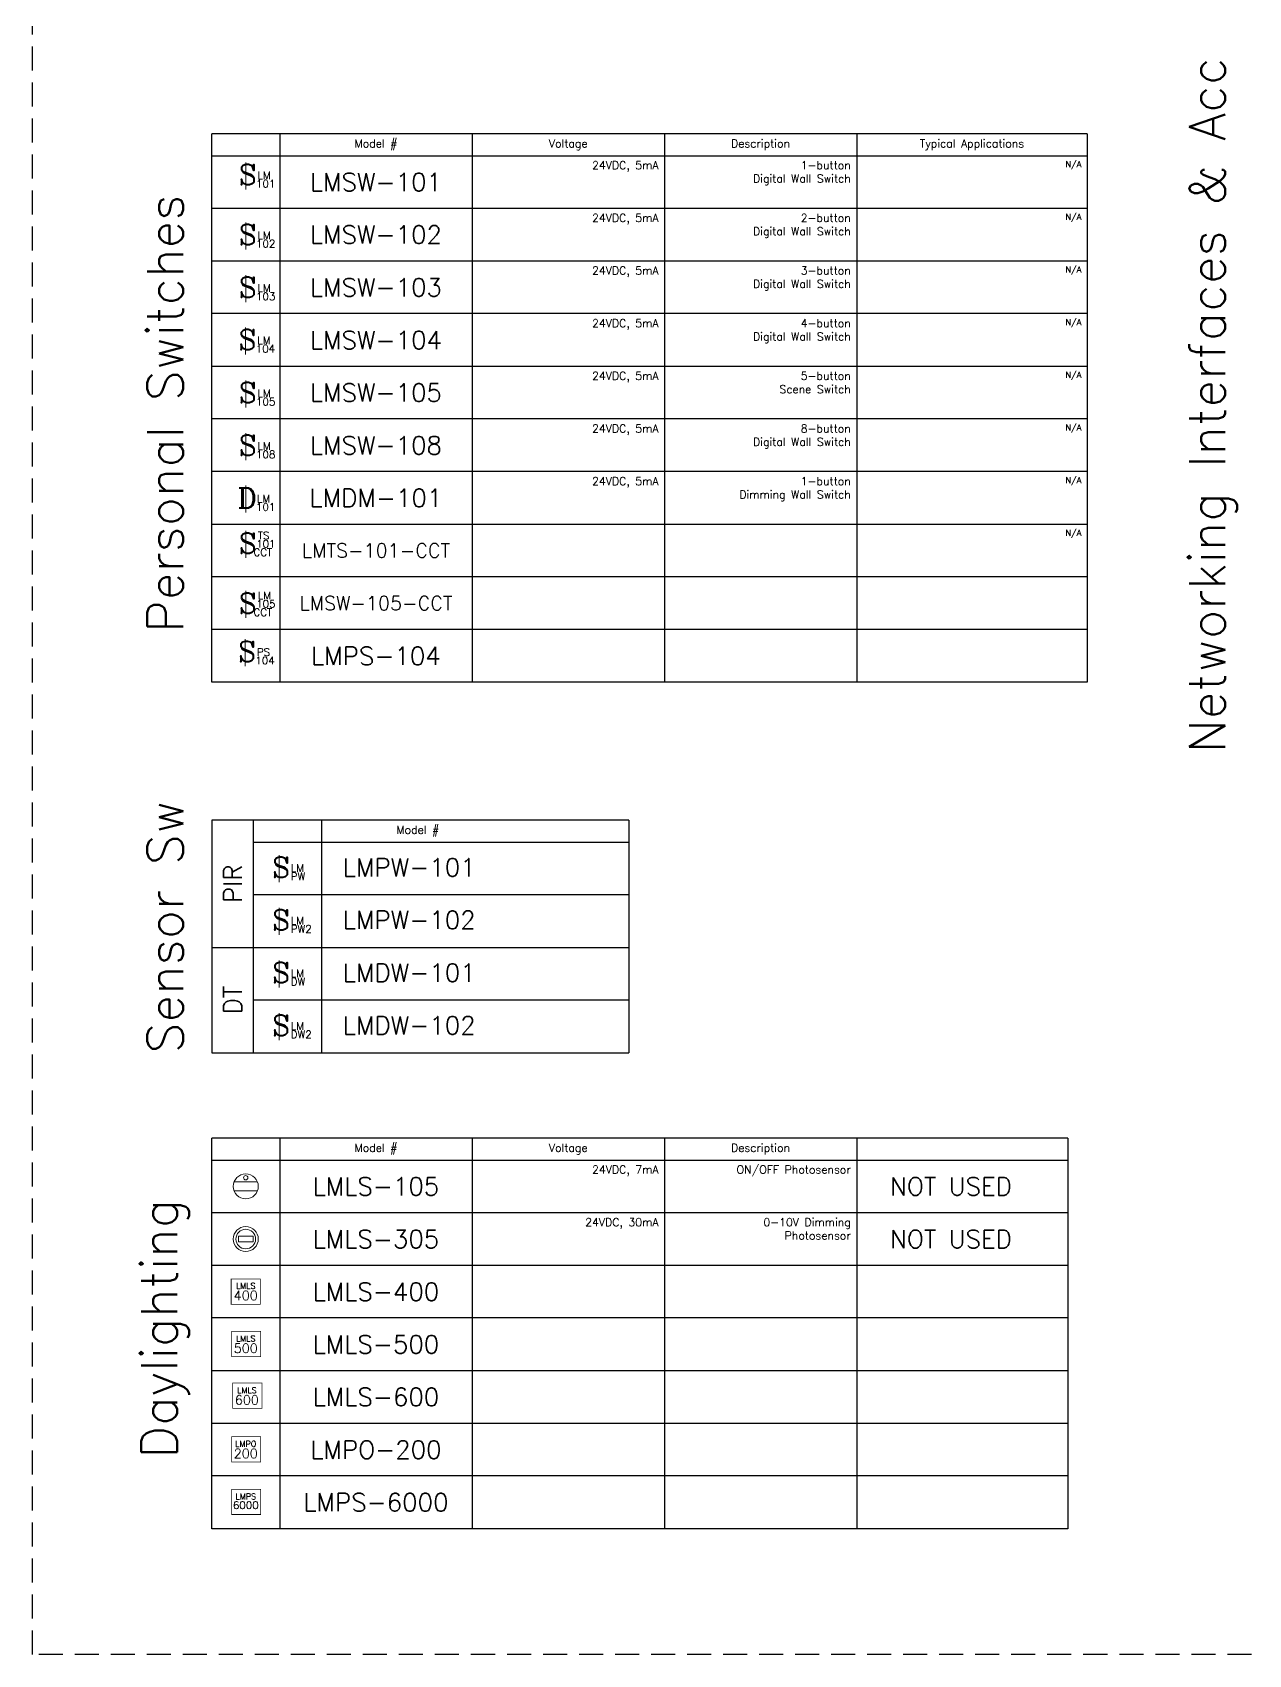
# Model space of a CAD drawing. Header units: inches. Extents: x -13775 to 9910, y -4933 to 5507.
# Drawn here: x -221 to 995, y -1547 to 75 of the extents above; entities that cross this region are included whole.
import ezdxf
from ezdxf.enums import TextEntityAlignment as Align

# ---------------------------------------------------------------- set-up
doc = ezdxf.new("R2010")
doc.units = ezdxf.units.IN
doc.header["$LTSCALE"] = 48
doc.header["$MEASUREMENT"] = 0
doc.linetypes.add('DASHED', pattern=[0.75, 0.5, -0.25])
doc.layers.add('Boxes', color=7, linetype='Continuous')
doc.layers.add('Text', color=7, linetype='Continuous')
doc.layers.add('WATTSTOPPER', color=160, linetype='Continuous', lineweight=0)
doc.styles.add('ROMANC', font='COMPLEX.SHX')
doc.styles.add('ROMANS', font='ROMANS')
doc.styles.add('WSNotes', font='complex.shx', dxfattribs={"height": 18})

# ---------------------------------------------------------------- blocks, each defined once
blk = doc.blocks.new('LMLS-105')
at = {"style": 'WSNotes', "flags": 1}
blk.add_attdef('ROOMID', (25.4, -2), '', height=10.6, dxfattribs=at)
blk.add_wipeout([(0, 12.5), (-8.8, 8.8), (-12.5, 0), (-8.8, -8.8), (0, -12.5), (8.8, -8.8), (12.5, 0), (8.8, 8.8)])
for p, q in [((-11.6, 4.6), (11.6, 4.6)), ((11.6, -4.6), (-11.6, -4.6))]:
    blk.add_line(p, q)
at = {"linetype": 'Continuous'}
blk.add_circle((0, 0), 12.5, dxfattribs=at)
blk.add_circle((0, 8.6), 2.15)
at = {"style": 'ROMANC'}
blk.add_attdef('PANELID', (-19.6, -20.2), '', height=6, dxfattribs=at)
blk = doc.blocks.new('LMLS-305')
at = {"style": 'WSNotes', "flags": 1}
blk.add_attdef('ROOMID', (25.4, -2), '', height=10.6, dxfattribs=at)
blk.add_wipeout([(0, 12.5), (-8.8, 8.8), (-12.5, 0), (-8.8, -8.8), (0, -12.5), (8.8, -8.8), (12.5, 0), (8.8, 8.8)])
blk.add_lwpolyline([(-7.3, 2.9), (7.3, 2.9), (7.3, -2.9), (-7.3, -2.9)], close=True)
for radius in [12.5, 9.78]:
    blk.add_circle((0, 0), radius)
at = {"style": 'ROMANC'}
blk.add_attdef('PANELID', (0, -19.6), '', height=6, dxfattribs=at)
blk = doc.blocks.new('LMLS-400')
at = {"style": 'ROMANC'}
blk.add_attdef('PAIR', (24, -21.4), '', height=6, dxfattribs=at)
at = {"style": 'WSNotes', "flags": 1}
blk.add_attdef('ROOMID', (27.4, -11.2), '', height=10.6, dxfattribs=at)
blk.add_wipeout([(-14.6, 12.6), (14.6, 12.6), (14.6, -12.6), (-14.6, -12.6)])
at = {"linetype": 'Continuous'}
blk.add_wipeout([(-14.6, 12.6), (-14.6, -12.6), (14.6, -12.6), (14.6, 12.6)], dxfattribs=at)
at = {"linetype": 'Continuous', "const_width": 0.75}
blk.add_lwpolyline([(14.6, 12.6), (-14.6, 12.6), (-14.6, -12.6), (14.6, -12.6)], close=True, dxfattribs=at)
at = {"attachment_point": 2, "style": 'WSNotes'}
for s, insert, char_height, width in [('400', (0, 0.8), 9.31, 0.0619), ('LMLS', (0, 8.7), 5.82, 0.167)]:
    blk.add_mtext(s, dxfattribs=dict(at, insert=insert, char_height=char_height, width=width))
at = {"style": 'ROMANC'}
blk.add_attdef('PANELID', (-15.4, -21.2), '', height=6, dxfattribs=at)
blk = doc.blocks.new('LMLS-500')
at = {"style": 'ROMANC'}
blk.add_attdef('PAIR', (24.9, -20.6), '', height=6, dxfattribs=at)
at = {"style": 'WSNotes', "flags": 1}
blk.add_attdef('ROOMID', (27.4, -11.2), '', height=10.6, dxfattribs=at)
at = {"linetype": 'Continuous'}
blk.add_wipeout([(-14.2, 13), (-14.2, -12.2), (15, -12.2), (15, 13)], dxfattribs=at)
at = {"linetype": 'Continuous', "const_width": 0.75}
blk.add_lwpolyline([(15, 13), (-14.2, 13), (-14.2, -12.2), (15, -12.2)], close=True, dxfattribs=at)
at = {"attachment_point": 2, "style": 'WSNotes'}
for s, insert, char_height, width in [('500', (0, 0.8), 9.31, 0.0619), ('LMLS', (0, 8.7), 5.82, 0.167)]:
    blk.add_mtext(s, dxfattribs=dict(at, insert=insert, char_height=char_height, width=width))
at = {"style": 'ROMANC'}
blk.add_attdef('PANELID', (-14.5, -20.6), '', height=6, dxfattribs=at)
blk = doc.blocks.new('*U668')
at = {"style": 'WSNotes', "flags": 1}
blk.add_attdef('ROOMID', (38.3, 3.3), '', height=10.6, dxfattribs=at)
at = {"style": 'ROMANC'}
blk.add_attdef('CIRCUIT', text='', height=6, dxfattribs=at).set_placement((9.9, -10), align=Align.TOP_CENTER)
blk.add_wipeout([(-7.5, 27.5), (26.5, 27.5), (26.5, 0), (-7.5, 0)])
blk.add_line((0, 27), (0, 0))
for s, height, p in [('S', 20.4, (-6.9, 4.4)), ('LM', 7.51, (11.7, 10.3)), ('101', 7.51, (10.2, 1.9))]:
    blk.add_text(s, height=height, dxfattribs=at).set_placement(p)
blk.add_attdef('PANELID', text='', height=6, dxfattribs=at).set_placement((9.7, -1.9), align=Align.TOP_CENTER)
blk.add_attdef('PAIR', (32.4, -7.9), '', height=6, dxfattribs=at)
blk = doc.blocks.new('*U667')
at = {"style": 'WSNotes', "flags": 1}
blk.add_attdef('ROOMID', (38.3, 11.6), '', height=10.6, dxfattribs=at)
at = {"style": 'ROMANC'}
blk.add_attdef('CIRCUIT', text='', height=6, dxfattribs=at).set_placement((9.9, -10), align=Align.TOP_CENTER)
blk.add_wipeout([(-7.5, 27.5), (28.5, 27.5), (28.5, 0), (-7.5, 0)])
blk.add_line((0, 27), (0, 0))
for s, height, p in [('S', 20.4, (-6.9, 4.4)), ('LM', 7.51, (11.7, 10.3)), ('102', 7.51, (10.2, 1.9))]:
    blk.add_text(s, height=height, dxfattribs=at).set_placement(p)
blk.add_attdef('PANELID', text='', height=6, dxfattribs=at).set_placement((9.7, -1.9), align=Align.TOP_CENTER)
blk.add_attdef('PAIR', (32.4, -7.9), '', height=6, dxfattribs=at)
blk = doc.blocks.new('*U666')
at = {"style": 'WSNotes', "flags": 1}
blk.add_attdef('ROOMID', (38.3, 11.6), '', height=10.6, dxfattribs=at)
at = {"style": 'ROMANC'}
blk.add_attdef('CIRCUIT', text='', height=6, dxfattribs=at).set_placement((9.9, -10), align=Align.TOP_CENTER)
blk.add_wipeout([(-7.5, 27.5), (28.5, 27.5), (28.5, 0), (-7.5, 0)])
blk.add_line((0, 27), (0, 0))
for s, height, p in [('S', 20.4, (-6.9, 4.4)), ('LM', 7.51, (11.7, 10.3)), ('103', 7.51, (10.2, 1.9))]:
    blk.add_text(s, height=height, dxfattribs=at).set_placement(p)
blk.add_attdef('PANELID', text='', height=6, dxfattribs=at).set_placement((9.7, -1.9), align=Align.TOP_CENTER)
blk.add_attdef('PAIR', (32.4, -7.9), '', height=6, dxfattribs=at)
blk = doc.blocks.new('*U665')
at = {"style": 'WSNotes', "flags": 1}
blk.add_attdef('ROOMID', (38.3, 11.6), '', height=10.6, dxfattribs=at)
at = {"style": 'ROMANC'}
blk.add_attdef('CIRCUIT', text='', height=6, dxfattribs=at).set_placement((9.9, -10), align=Align.TOP_CENTER)
blk.add_wipeout([(-7.5, 27.5), (29, 27.5), (29, 0), (-7.5, 0)])
blk.add_line((0, 27), (0, 0))
for s, height, p in [('S', 20.4, (-6.9, 4.4)), ('LM', 7.51, (11.7, 10.3)), ('104', 7.51, (10.2, 1.9))]:
    blk.add_text(s, height=height, dxfattribs=at).set_placement(p)
blk.add_attdef('PANELID', text='', height=6, dxfattribs=at).set_placement((9.7, -1.9), align=Align.TOP_CENTER)
blk.add_attdef('PAIR', (32.4, -7.9), '', height=6, dxfattribs=at)
blk = doc.blocks.new('*U664')
at = {"style": 'WSNotes', "flags": 1}
blk.add_attdef('ROOMID', (38.3, 11.6), '', height=10.6, dxfattribs=at)
at = {"style": 'ROMANC'}
blk.add_attdef('CIRCUIT', text='', height=6, dxfattribs=at).set_placement((9.9, -10), align=Align.TOP_CENTER)
blk.add_wipeout([(-7.5, 27.5), (28.5, 27.5), (28.5, 0), (-7.5, 0)])
blk.add_line((0, 27), (0, 0))
for s, height, p in [('S', 20.4, (-6.9, 4.4)), ('LM', 7.51, (11.7, 10.3)), ('105', 7.51, (10.2, 1.9))]:
    blk.add_text(s, height=height, dxfattribs=at).set_placement(p)
blk.add_attdef('PANELID', text='', height=6, dxfattribs=at).set_placement((9.7, -1.9), align=Align.TOP_CENTER)
blk.add_attdef('PAIR', (32.4, -7.9), '', height=6, dxfattribs=at)
blk = doc.blocks.new('*U663')
at = {"style": 'WSNotes', "flags": 1}
blk.add_attdef('ROOMID', (38.3, 11.6), '', height=10.6, dxfattribs=at)
at = {"style": 'ROMANC'}
blk.add_attdef('CIRCUIT', text='', height=6, dxfattribs=at).set_placement((9.9, -10), align=Align.TOP_CENTER)
blk.add_wipeout([(-7.5, 27.5), (28.5, 27.5), (28.5, 0.5), (-7.5, 0.5)])
blk.add_line((0, 27), (0, 0))
for s, height, p in [('S', 20.4, (-6.9, 4.4)), ('LM', 7.51, (11.7, 10.3)), ('108', 7.51, (10.2, 1.9))]:
    blk.add_text(s, height=height, dxfattribs=at).set_placement(p)
blk.add_attdef('PANELID', text='', height=6, dxfattribs=at).set_placement((9.7, -1.9), align=Align.TOP_CENTER)
blk.add_attdef('PAIR', (32.4, -7.9), '', height=6, dxfattribs=at)
blk = doc.blocks.new('LMPO-200')
at = {"style": 'WSNotes', "flags": 1}
blk.add_attdef('ROOMID', (27.4, -11.2), '', height=10.6, dxfattribs=at)
at = {"linetype": 'Continuous'}
blk.add_wipeout([(-14.2, 13), (-14.2, -12.2), (15, -12.2), (15, 13)], dxfattribs=at)
at = {"linetype": 'Continuous', "const_width": 0.75}
blk.add_lwpolyline([(15, 13), (-14.2, 13), (-14.2, -12.2), (15, -12.2)], close=True, dxfattribs=at)
at = {"attachment_point": 2, "style": 'WSNotes'}
for s, insert, char_height, width in [('200', (0, 0.8), 9.31, 0.0619), ('LMPO', (0, 8.7), 5.82, 0.167)]:
    blk.add_mtext(s, dxfattribs=dict(at, insert=insert, char_height=char_height, width=width))
at = {"style": 'ROMANC'}
blk.add_attdef('PANELID', (0, -21.2), '', height=6, dxfattribs=at)
blk = doc.blocks.new('LMPS-6000')
at = {"style": 'WSNotes', "flags": 1}
blk.add_attdef('ROOMID', (27.4, -11.2), '', height=10.6, dxfattribs=at)
at = {"linetype": 'Continuous'}
blk.add_wipeout([(-14.2, 13), (-14.2, -12.2), (15, -12.2), (15, 13)], dxfattribs=at)
at = {"linetype": 'Continuous', "const_width": 0.75}
blk.add_lwpolyline([(15, 13), (-14.2, 13), (-14.2, -12.2), (15, -12.2)], close=True, dxfattribs=at)
at = {"attachment_point": 2, "style": 'WSNotes'}
for s, insert, char_height, width in [('6000', (0, 0.8), 7.5, 0.0619), ('LMPS', (0, 8.7), 5.82, 0.167)]:
    blk.add_mtext(s, dxfattribs=dict(at, insert=insert, char_height=char_height, width=width))
at = {"style": 'ROMANC'}
blk.add_attdef('PANELID', (0, -20.2), '', height=6, dxfattribs=at)
blk = doc.blocks.new('*U649')
at = {"style": 'ROMANC'}
blk.add_attdef('CIRCUIT', text='', height=6, dxfattribs=at).set_placement((9.9, -10), align=Align.TOP_CENTER)
at = {"style": 'WSNotes', "flags": 1}
blk.add_attdef('ROOMID', (29.1, -23), '', height=10.6, dxfattribs=at)
blk.add_wipeout([(-7.4, 27.5), (28.1, 27.5), (28.1, 1), (-7.4, 1)])
blk.add_line((0, 27), (0, 0))
at = {"style": 'ROMANC'}
for s, height, p in [('S', 20.4, (-6.9, 4.4)), ('LM', 7.51, (11.7, 10.3)), ('PW', 7.51, (11.7, 1.9))]:
    blk.add_text(s, height=height, dxfattribs=at).set_placement(p)
blk.add_attdef('PANELID', text='', height=6, dxfattribs=at).set_placement((9.7, -1.9), align=Align.TOP_CENTER)
blk.add_attdef('PAIR', (32.4, -7.9), '', height=6, dxfattribs=at)
blk = doc.blocks.new('*U648')
at = {"style": 'ROMANC'}
blk.add_attdef('CIRCUIT', text='', height=6, dxfattribs=at).set_placement((9.9, -10), align=Align.TOP_CENTER)
at = {"style": 'WSNotes', "flags": 1}
blk.add_attdef('ROOMID', (29.1, -23), '', height=10.6, dxfattribs=at)
blk.add_wipeout([(-7.4, 27.5), (34.1, 27.5), (34.1, 0.5), (-7.4, 0.5)])
blk.add_line((0, 27), (0, 0))
at = {"style": 'ROMANC'}
for s, height, p in [('S', 20.4, (-6.9, 4.4)), ('LM', 7.51, (11.7, 10.3)), ('PW2', 7.51, (11.7, 1.9))]:
    blk.add_text(s, height=height, dxfattribs=at).set_placement(p)
blk.add_attdef('PANELID', text='', height=6, dxfattribs=at).set_placement((9.7, -1.9), align=Align.TOP_CENTER)
blk.add_attdef('PAIR', (32.4, -7.9), '', height=6, dxfattribs=at)
blk = doc.blocks.new('*U647')
at = {"style": 'ROMANC'}
blk.add_attdef('CIRCUIT', text='', height=6, dxfattribs=at).set_placement((9.9, -10), align=Align.TOP_CENTER)
at = {"style": 'WSNotes', "flags": 1}
blk.add_attdef('ROOMID', (29.1, -23), '', height=10.6, dxfattribs=at)
blk.add_wipeout([(-7.2, 27.1), (27.8, 27.1), (27.8, 0.6), (-7.2, 0.6)])
blk.add_line((0, 27), (0, 0))
at = {"style": 'ROMANC'}
for s, height, p in [('S', 20.4, (-6.9, 4.4)), ('LM', 7.51, (11.7, 10.3)), ('DW', 7.51, (11.7, 1.9))]:
    blk.add_text(s, height=height, dxfattribs=at).set_placement(p)
blk.add_attdef('PANELID', text='', height=6, dxfattribs=at).set_placement((9.7, -1.9), align=Align.TOP_CENTER)
blk.add_attdef('PAIR', (32.4, -7.9), '', height=6, dxfattribs=at)
blk = doc.blocks.new('*U646')
at = {"style": 'ROMANC'}
blk.add_attdef('CIRCUIT', text='', height=6, dxfattribs=at).set_placement((9.9, -10), align=Align.TOP_CENTER)
at = {"style": 'WSNotes', "flags": 1}
blk.add_attdef('ROOMID', (29.1, -23), '', height=10.6, dxfattribs=at)
blk.add_wipeout([(-7.2, 27.1), (33.8, 27.1), (33.8, 0.1), (-7.2, 0.1)])
blk.add_line((0, 27), (0, 0))
at = {"style": 'ROMANC'}
for s, height, p in [('S', 20.4, (-6.9, 4.4)), ('LM', 7.51, (11.7, 10.3)), ('DW2', 7.51, (11.7, 1.9))]:
    blk.add_text(s, height=height, dxfattribs=at).set_placement(p)
blk.add_attdef('PANELID', text='', height=6, dxfattribs=at).set_placement((9.7, -1.9), align=Align.TOP_CENTER)
blk.add_attdef('PAIR', (32.4, -7.9), '', height=6, dxfattribs=at)
blk = doc.blocks.new('*U643')
at = {"style": 'WSNotes', "flags": 1}
blk.add_attdef('ROOMID', (38.3, 11.6), '', height=10.6, dxfattribs=at)
at = {"style": 'ROMANC'}
blk.add_attdef('CIRCUIT', text='', height=6, dxfattribs=at).set_placement((9.9, -10), align=Align.TOP_CENTER)
blk.add_wipeout([(-7.5, 27.5), (29, 27.5), (29, 0.5), (-7.5, 0.5)])
blk.add_line((0, 27), (0, 0))
for s, height, p in [('S', 20.4, (-6.9, 4.4)), ('PS', 7.51, (11.7, 10.3)), ('104', 7.51, (10.2, 1.9))]:
    blk.add_text(s, height=height, dxfattribs=at).set_placement(p)
blk.add_attdef('PANELID', text='', height=6, dxfattribs=at).set_placement((9.7, -1.9), align=Align.TOP_CENTER)
blk.add_attdef('PAIR', (32.4, -7.9), '', height=6, dxfattribs=at)
blk = doc.blocks.new('LMLS-600')
at = {"style": 'ROMANC'}
blk.add_attdef('PAIR', (24.9, -20.6), '', height=6, dxfattribs=at)
at = {"style": 'WSNotes', "flags": 1}
blk.add_attdef('ROOMID', (27.4, -11.2), '', height=10.6, dxfattribs=at)
at = {"linetype": 'Continuous'}
blk.add_wipeout([(-14.2, 13), (-14.2, -12.2), (15, -12.2), (15, 13)], dxfattribs=at)
at = {"linetype": 'Continuous', "const_width": 0.75}
blk.add_lwpolyline([(15, 13), (-14.2, 13), (-14.2, -12.2), (15, -12.2)], close=True, dxfattribs=at)
at = {"attachment_point": 2, "style": 'WSNotes'}
for s, insert, char_height, width in [('600', (0, 0.8), 9.31, 0.0619), ('LMLS', (0, 8.7), 5.82, 0.167)]:
    blk.add_mtext(s, dxfattribs=dict(at, insert=insert, char_height=char_height, width=width))
at = {"style": 'ROMANC'}
blk.add_attdef('PANELID', (-14.5, -20.6), '', height=6, dxfattribs=at)
blk = doc.blocks.new('*U584')
at = {"style": 'WSNotes', "flags": 1}
blk.add_attdef('ROOMID', (38.3, 11.6), '', height=10.6, dxfattribs=at)
at = {"style": 'ROMANC'}
blk.add_attdef('CIRCUIT', text='', height=6, dxfattribs=at).set_placement((9.9, -10), align=Align.TOP_CENTER)
blk.add_wipeout([(-8.5, 27.5), (26.5, 27.5), (26.5, 0.5), (-8.5, 0.5)])
blk.add_line((0, 27), (0, 0))
for s, height, p in [('D', 20.4, (-8.2, 4.4)), ('LM', 7.51, (11.2, 10.3)), ('101', 7.51, (10.2, 1.9))]:
    blk.add_text(s, height=height, dxfattribs=at).set_placement(p)
blk.add_attdef('PANELID', text='', height=6, dxfattribs=at).set_placement((9.7, -1.9), align=Align.TOP_CENTER)
blk.add_attdef('PAIR', (32.4, -7.9), '', height=6, dxfattribs=at)
blk = doc.blocks.new('*U564')
at = {"style": 'WSNotes', "flags": 1}
blk.add_attdef('ROOMID', (38.3, 3.3), '', height=10.6, dxfattribs=at)
at = {"style": 'ROMANC'}
for tag, p in [('PANELID', (9.7, -1.9)), ('CIRCUIT', (9.9, -10))]:
    blk.add_attdef(tag, text='', height=6, dxfattribs=at).set_placement(p, align=Align.TOP_CENTER)
blk.add_attdef('PAIR', (32.4, -7.9), '', height=6, dxfattribs=at)
blk.add_wipeout([(-7.5, 27.5), (28.5, 27.5), (28.5, 0), (-7.5, 0)])
blk.add_line((0, 27), (0, 0))
for s, height, p in [('S', 20.4, (-6.9, 4.4)), ('101', 7.51, (10.4, 10.3)), ('TS', 7.51, (12, 18.7)), ('CCT', 7.51, (7.7, 1.9))]:
    blk.add_text(s, height=height, dxfattribs=at).set_placement(p)
blk = doc.blocks.new('*U563')
at = {"style": 'WSNotes', "flags": 1}
blk.add_attdef('ROOMID', (38.3, 11.6), '', height=10.6, dxfattribs=at)
at = {"style": 'ROMANC'}
blk.add_attdef('CIRCUIT', text='', height=6, dxfattribs=at).set_placement((9.9, -10), align=Align.TOP_CENTER)
blk.add_wipeout([(-7.5, 27.5), (28.5, 27.5), (28.5, 0), (-7.5, 0)])
blk.add_line((0, 27), (0, 0))
for s, height, p in [('S', 20.4, (-6.9, 4.4)), ('105', 7.51, (10.4, 10.3)), ('LM', 7.51, (12, 18.7)), ('CCT', 7.51, (7.7, 1.9))]:
    blk.add_text(s, height=height, dxfattribs=at).set_placement(p)
blk.add_attdef('PANELID', text='', height=6, dxfattribs=at).set_placement((9.7, -1.9), align=Align.TOP_CENTER)
blk.add_attdef('PAIR', (32.4, -7.9), '', height=6, dxfattribs=at)

msp = doc.modelspace()

# ---------------------------------------------------------------- linework, layer by layer
at = {"layer": 'Boxes', "color": 6}
for p, q in [((26.4, -26.2), (26.4, -574.7)), ((218.6, -26.2), (218.6, -574.7)), ((410.8, -26.2), (410.8, -574.7)), ((603, -26.2), (603, -574.7)), ((375.4, -712.6), (-41.5, -712.6)), ((68.2, -712.6), (68.2, -945.1)), ((375.4, -712.6), (375.4, -945.1))]:
    msp.add_line(p, q, dxfattribs=at)
at = {"layer": 'Boxes', "color": 2}
for p, q in [((26.4, -1030.5), (26.4, -1421.1)), ((218.6, -1030.5), (218.6, -1421.1)), ((410.8, -1030.5), (410.8, -1421.1)), ((603, -1030.5), (603, -1421.1))]:
    msp.add_line(p, q, dxfattribs=at)
at = {"layer": 'Boxes', "color": 1, "linetype": 'DASHED'}
msp.add_lwpolyline([(-220.8, 1399), (3049.5, 1399), (3049.5, -1547), (-220.8, -1547)], close=True, dxfattribs=at)
at = {"layer": 'Boxes', "color": 6}
for points in [[(833.4, -26.2), (-41.5, -26.2)], [(833.4, -26.2), (833.4, -574.7), (-41.5, -574.7), (-41.5, -26.2)], [(833.4, -100.8), (-41.5, -100.8)], [(833.4, -153.5), (-41.5, -153.5)], [(833.4, -206.1), (-41.5, -206.1)], [(833.4, -258.8), (-41.5, -258.8)], [(833.4, -311.4), (-41.5, -311.4)], [(833.4, -364.1), (-41.5, -364.1)], [(833.4, -416.8), (-41.5, -416.8)], [(833.4, -469.4), (-41.5, -469.4)], [(833.4, -522.1), (-41.5, -522.1)], [(0.2, -945.1), (0.2, -712.6)], [(0.2, -734.5), (375.4, -734.5)], [(375.4, -787.2), (0.2, -787.2)], [(-41.5, -839.8), (375.4, -839.8)], [(375.4, -892.5), (0.2, -892.5)]]:
    msp.add_lwpolyline(points, dxfattribs=at)
at = {"layer": 'Boxes', "color": 2}
for points in [[(813.9, -1030.5), (-41.5, -1030.5)], [(813.9, -1030.5), (813.9, -1421.1), (-41.5, -1421.1), (-41.5, -1030.5)], [(-41.5, -1052.5), (813.9, -1052.5)], [(813.9, -1105.1), (-41.5, -1105.1)], [(813.9, -1157.8), (-41.5, -1157.8)], [(813.9, -1210.4), (-41.5, -1210.4)], [(813.9, -1263.1), (-41.5, -1263.1)], [(813.9, -1315.8), (-41.5, -1315.8)], [(813.9, -1368.4), (-41.5, -1368.4)]]:
    msp.add_lwpolyline(points, dxfattribs=at)

# ---------------------------------------------------------------- texts
at = {"layer": 'Text', "color": 4, "insert": (959.3, -645.6), "char_height": 36, "attachment_point": 4, "rotation": 90, "style": 'ROMANS'}
msp.add_mtext('Networking Interfaces & Acc', dxfattribs=at)
at = {"layer": 'Text', "color": 6, "style": 'ROMANS'}
for s, insert, char_height, attachment_point in [('Model #', (122.5, -37.2), 8, 5), ('Voltage', (314.7, -37.2), 8, 5), ('Description', (506.9, -37.2), 8, 5), ('Typical Applications', (718.2, -37.2), 8, 5), ('24VDC, 5mA', (405, -53.7), 8, 3), ('1-button\\PDigital Wall Switch', (597.1, -53.7), 8, 3), ('N/A', (827.5, -53.7), 6, 3), ('LMSW-101', (122.5, -74.5), 18, 5), ('24VDC, 5mA', (405, -106.4), 8, 3), ('2-button\\PDigital Wall Switch', (597.1, -106.4), 8, 3), ('N/A', (827.5, -106.4), 6, 3), ('LMSW-102', (122.5, -127.1), 18, 5), ('24VDC, 5mA', (405, -159), 8, 3), ('3-button\\PDigital Wall Switch', (597.1, -159), 8, 3), ('N/A', (827.5, -159), 6, 3), ('LMSW-103', (122.5, -179.8), 18, 5), ('N/A', (827.5, -211.7), 6, 3), ('LMSW-104', (122.5, -232.5), 18, 5), ('24VDC, 5mA', (405, -211.7), 8, 3), ('4-button\\PDigital Wall Switch', (597.1, -211.7), 8, 3), ('24VDC, 5mA', (405, -264.3), 8, 3), ('5-button\\PScene Switch', (597.1, -264.3), 8, 3), ('N/A', (827.5, -264.3), 6, 3), ('LMSW-105', (122.5, -285.1), 18, 5), ('24VDC, 5mA', (405, -317), 8, 3), ('8-button\\PDigital Wall Switch', (597.1, -317), 8, 3), ('N/A', (827.5, -317), 6, 3), ('LMSW-108', (122.5, -337.8), 18, 5), ('24VDC, 5mA', (405, -369.6), 8, 3), ('1-button\\PDimming Wall Switch', (597.1, -369.6), 8, 3), ('N/A', (827.5, -369.6), 6, 3), ('LMDM-101', (122.5, -390.4), 18, 5), ('N/A', (827.5, -422.3), 6, 3), ('LMTS-101-CCT', (122.5, -443.1), 14, 5), ('LMSW-105-CCT', (122.5, -495.7), 14, 5), ('LMPS-104', (122.5, -548.4), 18, 5), ('Model #', (164.3, -723.5), 8, 5)]:
    msp.add_mtext(s, dxfattribs=dict(at, insert=insert, char_height=char_height, attachment_point=attachment_point))
at = {"layer": 'Text', "color": 6, "rotation": 90, "style": 'ROMANS'}
for s, insert, char_height, attachment_point in [('Personal Switches', (-88.2, -525.1), 36, 4), ('Sensor Sw', (-88.2, -945.8), 36, 4), ('PIR', (-20.7, -776.2), 18, 5), ('DT', (-20.7, -892.5), 18, 5)]:
    msp.add_mtext(s, dxfattribs=dict(at, insert=insert, char_height=char_height, attachment_point=attachment_point))
at = {"layer": 'Text', "color": 1, "char_height": 18, "attachment_point": 5, "style": 'ROMANS'}
for s, insert in [('LMPW-101', (155.8, -759.8)), ('LMPW-102', (155.8, -812.4)), ('LMDW-101', (155.8, -865.1)), ('LMDW-102', (155.8, -917.8))]:
    msp.add_mtext(s, dxfattribs=dict(at, insert=insert))
at = {"layer": 'Text', "color": 2, "style": 'ROMANS'}
for s, insert, char_height, attachment_point in [('Model #', (122.5, -1041.5), 8, 5), ('Voltage', (314.7, -1041.5), 8, 5), ('Description', (506.9, -1041.5), 8, 5), ('LMLS-105', (122.5, -1078.8), 18, 5), ('24VDC, 7mA', (405, -1058), 8, 3), ('ON/OFF Photosensor', (597.1, -1058), 8, 3), ('NOT USED', (697.2, -1078.8), 18, 5), ('24VDC, 30mA', (405, -1110.7), 8, 3), ('0-10V Dimming\\PPhotosensor', (597.1, -1110.7), 8, 3), ('LMLS-305', (122.5, -1131.5), 18, 5), ('NOT USED', (697.2, -1131.5), 18, 5), ('LMLS-400', (122.5, -1184.1), 18, 5), ('LMLS-500', (122.5, -1236.8), 18, 5), ('LMLS-600', (122.5, -1289.4), 18, 5), ('LMPO-200', (122.5, -1342.1), 18, 5), ('LMPS-6000', (122.5, -1394.7), 18, 5)]:
    msp.add_mtext(s, dxfattribs=dict(at, insert=insert, char_height=char_height, attachment_point=attachment_point))
at = {"layer": 'Text', "color": 2, "insert": (-88.2, -1350.6), "char_height": 36, "attachment_point": 4, "rotation": 90, "style": 'ROMANS'}
msp.add_mtext('Daylighting', dxfattribs=at)

# ---------------------------------------------------------------- next in the draw order: block references
at = {"layer": 'WATTSTOPPER'}
for name, p in [('*U668', (-7.6, -81.8)), ('*U667', (-7.6, -141.8)), ('*U666', (-7.6, -194.5)), ('*U665', (-7.8, -246.8)), ('*U664', (-7.6, -299.8)), ('*U663', (-7.6, -352.5)), ('*U584', (-7.6, -405.1)), ('*U564', (-7.6, -450.4)), ('*U563', (-7.6, -510.4)), ('*U643', (-8.2, -558.6)), ('*U649', (25.7, -774.5)), ('*U648', (25.7, -827.1)), ('*U647', (25.7, -879.8)), ('*U646', (25.7, -932.5)), ('LMLS-105', (-7.6, -1078.8)), ('LMLS-305', (-7.6, -1131.5)), ('LMLS-400', (-7.6, -1184.1)), ('LMLS-500', (-7.6, -1236.8)), ('LMLS-600', (-6.5, -1288.5)), ('LMPO-200', (-7.6, -1342.1)), ('LMPS-6000', (-7.6, -1394.7))]:
    msp.add_blockref(name, p, dxfattribs=at)

# ---------------------------------------------------------------- next in the draw order: linework, layer by layer
at = {"layer": 'Boxes', "color": 6}
for points in [[(-41.5, -48.2), (833.4, -48.2)], [(-41.5, -712.6), (-41.5, -945.1), (375.4, -945.1)]]:
    msp.add_lwpolyline(points, dxfattribs=at)

doc.saveas('drawing.dxf')
